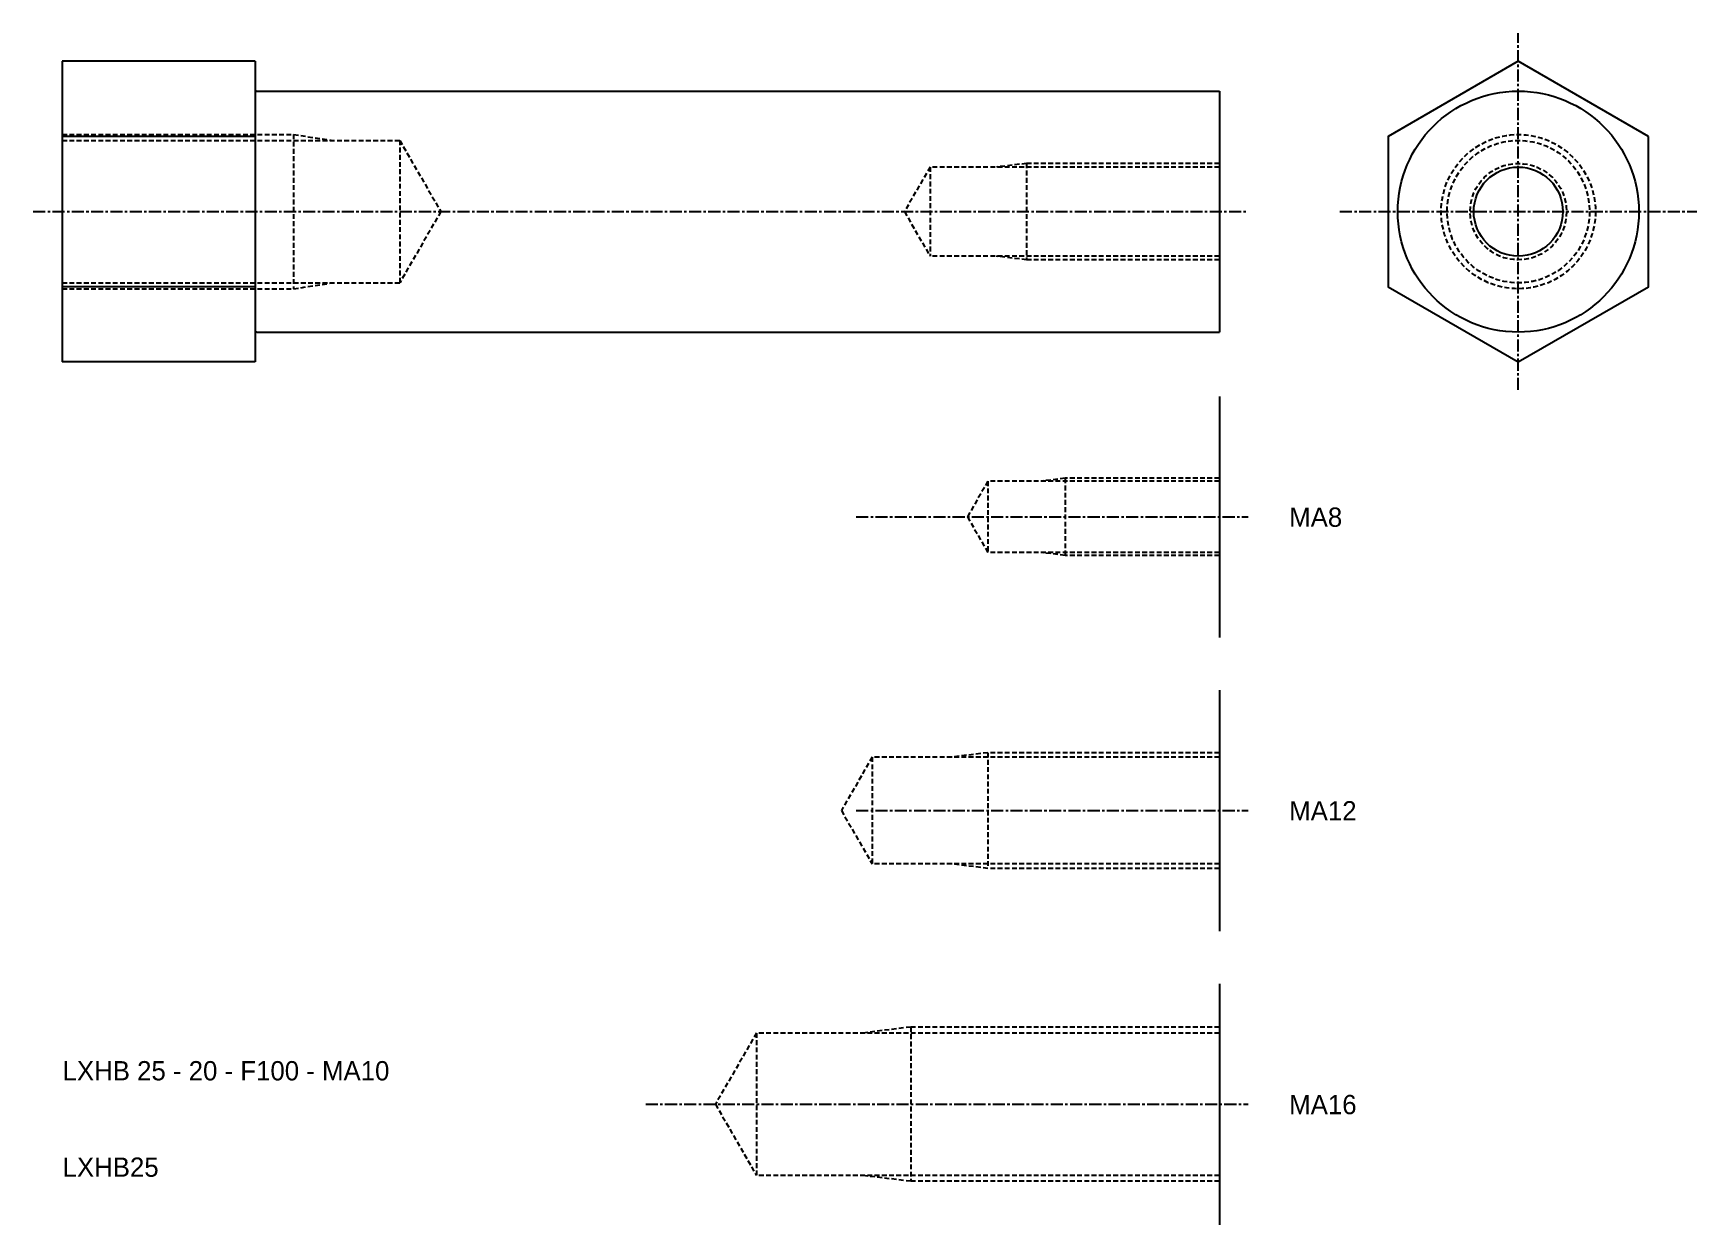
# Model space of a CAD drawing. Extents: x 80 to 252, y -64 to 60.
import ezdxf

# ---------------------------------------------------------------- set-up
doc = ezdxf.new("R2010")
doc.units = 0
doc.linetypes.add('CENTER', pattern=[2, 1.25, -0.25, 0.25, -0.25])
doc.linetypes.add('DASHED', pattern=[0.75, 0.5, -0.25])
doc.layers.get('0').update_dxf_attribs({"linetype": 'CONTINUOUS'})
doc.layers.add('CENTER', color=1, linetype='CENTER')

msp = doc.modelspace()

# ---------------------------------------------------------------- linework, layer by layer
at = {"color": 7, "linetype": 'CONTINUOUS'}
for p, q in [((82.69, 56.94), (82.69, 25.76)), ((102.69, 56.94), (82.69, 56.94)), ((102.69, 56.94), (102.69, 25.76)), ((102.69, 56.85), (102.69, 54.05)), ((102.89, 53.85), (202.69, 53.85)), ((202.69, 53.85), (202.69, 28.85)), ((102.69, 49.15), (82.69, 49.15)), ((102.69, 33.56), (82.69, 33.56)), ((102.69, 28.65), (102.69, 25.85)), ((102.89, 28.85), (202.69, 28.85)), ((102.69, 25.76), (82.69, 25.76)), ((202.69, 22.19), (202.69, -2.81)), ((202.69, -8.27), (202.69, -33.27)), ((202.69, -38.73), (202.69, -63.73))]:
    msp.add_line(p, q, dxfattribs=at)
at = {"color": 3, "linetype": 'DASHED'}
for p, q in [((82.69, 49.35), (106.69, 49.35)), ((82.69, 48.74), (117.69, 48.74)), ((106.69, 49.35), (106.69, 33.35)), ((106.69, 49.35), (110.69, 48.74)), ((117.69, 48.74), (117.69, 33.96)), ((117.69, 48.74), (121.96, 41.35)), ((172.69, 45.97), (170.03, 41.35)), ((202.69, 45.97), (172.69, 45.97)), ((172.69, 45.97), (172.69, 36.73)), ((182.69, 46.35), (179.57, 45.97)), ((202.69, 46.35), (182.69, 46.35)), ((182.69, 46.35), (182.69, 36.35)), ((121.96, 41.35), (117.69, 33.96)), ((170.03, 41.35), (172.69, 36.73)), ((202.69, 36.73), (172.69, 36.73)), ((182.69, 36.35), (179.57, 36.73)), ((202.69, 36.35), (182.69, 36.35)), ((82.69, 33.96), (117.69, 33.96)), ((82.69, 33.35), (106.69, 33.35)), ((106.69, 33.35), (110.69, 33.96)), ((178.69, 13.39), (176.56, 9.69)), ((178.69, 13.39), (178.69, 6)), ((202.69, 13.39), (178.69, 13.39)), ((186.69, 13.69), (184.19, 13.39)), ((186.69, 13.69), (186.69, 5.69)), ((202.69, 13.69), (186.69, 13.69)), ((176.56, 9.69), (178.69, 6)), ((202.69, 6), (178.69, 6)), ((186.69, 5.69), (184.19, 6)), ((202.69, 5.69), (186.69, 5.69)), ((166.69, -15.23), (163.49, -20.77)), ((202.69, -15.23), (166.69, -15.23)), ((166.69, -15.23), (166.69, -26.31)), ((178.69, -14.77), (174.94, -15.23)), ((202.69, -14.77), (178.69, -14.77)), ((178.69, -14.77), (178.69, -26.77)), ((163.49, -20.77), (166.69, -26.31)), ((202.69, -26.31), (166.69, -26.31)), ((178.69, -26.77), (174.94, -26.31)), ((202.69, -26.77), (178.69, -26.77)), ((154.69, -43.85), (150.43, -51.23)), ((202.69, -43.85), (154.69, -43.85)), ((154.69, -43.85), (154.69, -58.62)), ((170.69, -43.23), (165.69, -43.85)), ((202.69, -43.23), (170.69, -43.23)), ((170.69, -43.23), (170.69, -59.23)), ((150.43, -51.23), (154.69, -58.62)), ((202.69, -58.62), (154.69, -58.62)), ((170.69, -59.23), (165.69, -58.62)), ((202.69, -59.23), (170.69, -59.23))]:
    msp.add_line(p, q, dxfattribs=at)
at = {"color": 7, "linetype": 'CONTINUOUS'}
msp.add_lwpolyline([(247.19, 49.15), (233.69, 56.94), (220.19, 49.15), (220.19, 33.56), (233.69, 25.76), (247.19, 33.56)], close=True, dxfattribs=at)
for radius in [12.5, 4.62]:
    msp.add_circle((233.69, 41.35), radius, dxfattribs=at)
at = {"color": 3, "linetype": 'DASHED'}
for radius in [8, 7.39, 5]:
    msp.add_circle((233.69, 41.35), radius, dxfattribs=at)
at = {"color": 7, "linetype": 'CONTINUOUS'}
for centre, start, end in [((102.89, 54.05), 180, 270), ((102.89, 28.65), 90, 180)]:
    msp.add_arc(centre, 0.2, start, end, dxfattribs=at)
at = {"layer": 'CENTER', "color": 1, "linetype": 'CENTER'}
for p, q in [((233.69, 22.85), (233.69, 59.85)), ((79.69, 41.35), (205.69, 41.35)), ((215.19, 41.35), (252.19, 41.35)), ((165.03, 9.69), (205.69, 9.69)), ((165.03, -20.77), (205.69, -20.77)), ((143.2, -51.23), (205.69, -51.23))]:
    msp.add_line(p, q, dxfattribs=at)

# ---------------------------------------------------------------- texts
at = {"color": 7, "linetype": 'CONTINUOUS'}
for s, p in [('MA8', (209.93, 8.66)), ('MA12', (209.93, -21.8)), ('LXHB 25 - 20 - F100 - MA10', (82.73, -48.76)), ('MA16', (209.93, -52.27)), ('LXHB25', (82.73, -58.76))]:
    msp.add_text(s, height=2, dxfattribs=at).set_placement(p)

doc.saveas('drawing.dxf')
